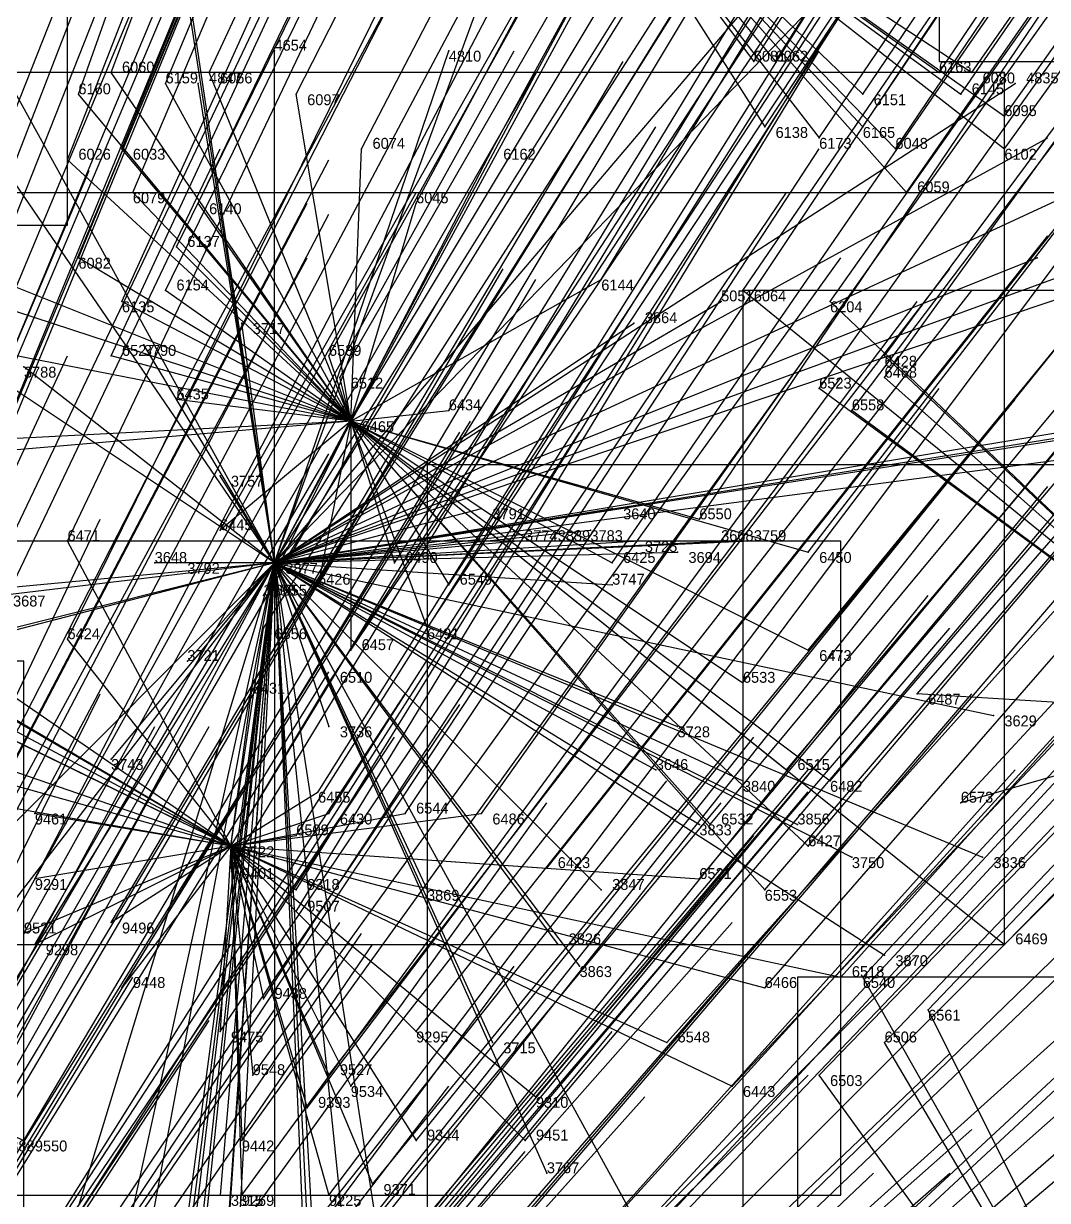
# Model space of a CAD drawing. Extents: x -0.5 to 0.59, y -0.5 to 0.59.
# Drawn here: x 0.109 to 0.203, y 0.1755 to 0.2835 of the extents above; entities that cross this region are included whole.
import ezdxf

# ---------------------------------------------------------------- set-up
doc = ezdxf.new("R2010")
doc.units = 0
for name, color, linetype in [('Clients', 3, 'CONTINUOUS'), ('Facilities', 3, 'CONTINUOUS'), ('Facilities_lines', 3, 'CONTINUOUS'), ('Min_max_boxes', 1, 'CONTINUOUS'), ('Normals', 1, 'CONTINUOUS'), ('Source_points', 5, 'CONTINUOUS'), ('Text', 3, 'CONTINUOUS')]:
    doc.layers.add(name, color=color, linetype=linetype)

msp = doc.modelspace()

# ---------------------------------------------------------------- linework, layer by layer
at = {"layer": 'Clients', "color": 5}
for p in [(0.132, 0.281, -1.25), (0.148, 0.281, -1.25), (0.176, 0.28, -0.827), (0.178, 0.28, -0.829), (0.117, 0.279, -0.757), (0.126, 0.279, -0.764), (0.193, 0.279, -0.848), (0.196, 0.279, -0.852), (0.122, 0.278, -0.759), (0.125, 0.278, -1.25), (0.2, 0.278, -1.25), (0.114, 0.277, -0.749), (0.134, 0.277, -0.768), (0.186, 0.277, -0.834), (0.195, 0.277, -0.847), (0.199, 0.275, -0.848), (0.177, 0.274, -0.815), (0.186, 0.274, -0.828), (0.182, 0.273, -0.82), (0.118, 0.272, -0.741), (0.14, 0.272, -0.766), (0.152, 0.272, -0.779), (0.189, 0.272, -0.828), (0.199, 0.272, -0.842), (0.113, 0.271, -0.735), (0.119, 0.268, -0.732), (0.19, 0.268, -0.822), (0.125, 0.267, -0.736), (0.145, 0.267, -0.76), (0.123, 0.263, -0.726), (0.114, 0.262, -0.714), (0.202, 0.262, -1.25), (0.162, 0.26, -0.765), (0.122, 0.259, -0.717), (0.175, 0.259, -0.782), (0.118, 0.258, -0.708), (0.173, 0.258, -1.25), (0.183, 0.258, -0.79), (0.129, 0.256, -1.25), (0.165, 0.256, -1.25), (0.12, 0.254, -1.25), (0.117, 0.253, -0.698), (0.137, 0.253, -0.719), (0.188, 0.253, -0.787), (0.109, 0.252, -1.25), (0.138, 0.251, -0.716), (0.188, 0.251, -0.784), (0.182, 0.25, -0.774), (0.123, 0.249, -0.695), (0.148, 0.248, -0.722), (0.185, 0.248, -0.774), (0.127, 0.242, -1.25), (0.151, 0.239, -1.25), (0.163, 0.239, -1.25), (0.171, 0.238, -0.733), (0.127, 0.237, -0.673), (0.158, 0.237, -1.25), (0.161, 0.237, -1.25), (0.113, 0.236, -0.654), (0.154, 0.236, -1.25), (0.165, 0.236, -1.25), (0.173, 0.236, -1.25), (0.175, 0.236, -1.25), (0.169, 0.235, -1.25), (0.181, 0.235, -0.742), (0.121, 0.234, -1.25), (0.123, 0.234, -1.25), (0.143, 0.234, -0.686), (0.163, 0.234, -0.713), (0.13, 0.232, -1.25), (0.136, 0.232, -0.672), (0.148, 0.232, -0.689), (0.163, 0.232, -1.25), (0.131, 0.231, -0.665), (0.131, 0.228, -0.657), (0.146, 0.228, -0.676), (0.113, 0.227, -0.634), (0.139, 0.226, -0.663), (0.181, 0.226, -0.724), (0.124, 0.225, -1.25), (0.13, 0.223, -0.644), (0.137, 0.223, -0.655), (0.175, 0.223, -0.709), (0.191, 0.222, -0.732), (0.198, 0.22, -1.25), (0.137, 0.219, -1.25), (0.169, 0.219, -1.25), (0.117, 0.216, -1.25), (0.167, 0.215, -1.25), (0.179, 0.215, -0.7), (0.175, 0.214, -1.25), (0.183, 0.214, -0.703), (0.136, 0.213, -0.631), (0.195, 0.212, -0.72), (0.11, 0.211, -0.594), (0.137, 0.211, -0.629), (0.144, 0.211, -0.64), (0.151, 0.211, -0.649), (0.171, 0.21, -1.25), (0.172, 0.21, -0.679), (0.18, 0.21, -1.25), (0.134, 0.209, -0.621), (0.181, 0.208, -0.69), (0.185, 0.207, -1.25), (0.197, 0.207, -1.25), (0.128, 0.206, -0.607), (0.157, 0.206, -0.648), (0.11, 0.205, -0.581), (0.171, 0.205, -0.668), (0.134, 0.204, -0.611), (0.146, 0.204, -1.25), (0.162, 0.204, -1.25), (0.177, 0.204, -0.675), (0.134, 0.202, -0.607), (0.117, 0.201, -0.581), (0.109, 0.2, -0.57), (0.11, 0.199, -0.569), (0.158, 0.199, -1.25), (0.199, 0.199, -0.704), (0.188, 0.198, -1.25), (0.16, 0.197, -1.25), (0.184, 0.196, -0.673), (0.186, 0.196, -0.674), (0.118, 0.195, -0.571), (0.177, 0.195, -0.659), (0.131, 0.194, -0.586), (0.192, 0.193, -0.68), (0.127, 0.191, -0.573), (0.145, 0.191, -0.599), (0.152, 0.19, -1.25), (0.168, 0.19, -0.635), (0.188, 0.19, -0.668), (0.13, 0.187, -0.569), (0.137, 0.187, -0.58), (0.182, 0.187, -0.652), (0.139, 0.186, -0.58), (0.174, 0.186, -0.637), (0.156, 0.185, -0.605), (0.135, 0.184, -0.571), (0.109, 0.181, -0.527), (0.129, 0.181, -0.555), (0.145, 0.181, -0.582), (0.155, 0.181, -0.597), (0.157, 0.178, -1.25), (0.141, 0.177, -0.566), (0.127, 0.176, -1.25), (0.129, 0.176, -0.545), (0.137, 0.176, -0.557)]:
    msp.add_point(p, dxfattribs=at)
at = {"layer": 'Facilities', "color": 3}
for p in [(0.139, 0.247, -0.709), (0.132, 0.234, -1.25), (0.128, 0.208, -0.611)]:
    msp.add_point(p, dxfattribs=at)
at = {"layer": 'Facilities_lines', "color": 3}
for p, q in [((0.132, 0.234, -1.25), (0.12, 0.312, -1.25)), ((0.132, 0.234, -1.25), (0.171, 0.307, -1.25)), ((0.132, 0.234, -1.25), (0.17, 0.304, -1.25)), ((0.158, 0.304, -0.856), (0.196, 0.279, -0.852)), ((0.158, 0.304, -0.856), (0.189, 0.272, -0.828)), ((0.158, 0.304, -0.856), (0.19, 0.268, -0.822)), ((0.158, 0.304, -0.856), (0.178, 0.28, -0.829)), ((0.158, 0.304, -0.856), (0.199, 0.275, -0.848)), ((0.158, 0.304, -0.856), (0.199, 0.272, -0.842)), ((0.158, 0.304, -0.856), (0.176, 0.28, -0.827)), ((0.158, 0.304, -0.856), (0.177, 0.274, -0.815)), ((0.158, 0.304, -0.856), (0.195, 0.277, -0.847)), ((0.158, 0.304, -0.856), (0.186, 0.277, -0.834)), ((0.158, 0.304, -0.856), (0.193, 0.279, -0.848)), ((0.158, 0.304, -0.856), (0.186, 0.274, -0.828)), ((0.158, 0.304, -0.856), (0.182, 0.273, -0.82)), ((0.132, 0.234, -1.25), (0.172, 0.298, -1.25)), ((0.132, 0.234, -1.25), (0.123, 0.294, -1.25)), ((0.132, 0.234, -1.25), (0.19, 0.294, -1.25)), ((0.132, 0.234, -1.25), (0.1, 0.292, -1.25)), ((0.132, 0.234, -1.25), (0.177, 0.287, -1.25)), ((0.132, 0.234, -1.25), (0.151, 0.286, -1.25)), ((0.132, 0.234, -1.25), (0.132, 0.281, -1.25)), ((0.132, 0.234, -1.25), (0.148, 0.281, -1.25)), ((0.139, 0.247, -0.709), (0.117, 0.279, -0.757)), ((0.139, 0.247, -0.709), (0.126, 0.279, -0.764)), ((0.139, 0.247, -0.709), (0.122, 0.278, -0.759)), ((0.132, 0.234, -1.25), (0.125, 0.278, -1.25)), ((0.132, 0.234, -1.25), (0.2, 0.278, -1.25)), ((0.139, 0.247, -0.709), (0.114, 0.277, -0.749)), ((0.139, 0.247, -0.709), (0.134, 0.277, -0.768)), ((0.132, 0.234, -1.25), (0.203, 0.273, -1.25)), ((0.132, 0.234, -1.25), (0.106, 0.272, -1.25)), ((0.139, 0.247, -0.709), (0.118, 0.272, -0.741)), ((0.132, 0.234, -1.25), (0.214, 0.272, -1.25)), ((0.139, 0.247, -0.709), (0.14, 0.272, -0.766)), ((0.139, 0.247, -0.709), (0.152, 0.272, -0.779)), ((0.139, 0.247, -0.709), (0.113, 0.271, -0.735)), ((0.132, 0.234, -1.25), (0.228, 0.269, -1.25)), ((0.139, 0.247, -0.709), (0.119, 0.268, -0.732)), ((0.139, 0.247, -0.709), (0.125, 0.267, -0.736)), ((0.139, 0.247, -0.709), (0.145, 0.267, -0.76)), ((0.139, 0.247, -0.709), (0.081, 0.266, -0.694)), ((0.132, 0.234, -1.25), (0.227, 0.266, -1.25)), ((0.139, 0.247, -0.709), (0.099, 0.263, -0.702)), ((0.139, 0.247, -0.709), (0.123, 0.263, -0.726)), ((0.139, 0.247, -0.709), (0.114, 0.262, -0.714)), ((0.132, 0.234, -1.25), (0.202, 0.262, -1.25)), ((0.139, 0.247, -0.709), (0.162, 0.26, -0.765)), ((0.139, 0.247, -0.709), (0.122, 0.259, -0.717)), ((0.223, 0.22, -0.782), (0.175, 0.259, -0.782)), ((0.139, 0.247, -0.709), (0.118, 0.258, -0.708)), ((0.132, 0.234, -1.25), (0.173, 0.258, -1.25)), ((0.223, 0.22, -0.782), (0.183, 0.258, -0.79)), ((0.132, 0.234, -1.25), (0.099, 0.256, -1.25)), ((0.132, 0.234, -1.25), (0.129, 0.256, -1.25)), ((0.132, 0.234, -1.25), (0.165, 0.256, -1.25)), ((0.139, 0.247, -0.709), (0.098, 0.255, -0.682)), ((0.132, 0.234, -1.25), (0.12, 0.254, -1.25)), ((0.139, 0.247, -0.709), (0.117, 0.253, -0.698)), ((0.139, 0.247, -0.709), (0.137, 0.253, -0.719)), ((0.223, 0.22, -0.782), (0.188, 0.253, -0.787)), ((0.132, 0.234, -1.25), (0.109, 0.252, -1.25)), ((0.132, 0.234, -1.25), (0.24, 0.252, -1.25)), ((0.139, 0.247, -0.709), (0.138, 0.251, -0.716)), ((0.223, 0.22, -0.782), (0.188, 0.251, -0.784)), ((0.132, 0.234, -1.25), (0.234, 0.25, -1.25)), ((0.223, 0.22, -0.782), (0.182, 0.25, -0.774)), ((0.139, 0.247, -0.709), (0.123, 0.249, -0.695)), ((0.139, 0.247, -0.709), (0.148, 0.248, -0.722)), ((0.223, 0.22, -0.782), (0.185, 0.248, -0.774)), ((0.139, 0.247, -0.709), (0.1, 0.245, -0.661)), ((0.139, 0.247, -0.709), (0.104, 0.244, -0.664)), ((0.139, 0.247, -0.709), (0.127, 0.237, -0.673)), ((0.139, 0.247, -0.709), (0.131, 0.231, -0.665)), ((0.132, 0.234, -1.25), (0.231, 0.247, -1.25)), ((0.139, 0.247, -0.709), (0.136, 0.232, -0.672)), ((0.139, 0.247, -0.709), (0.163, 0.234, -0.713)), ((0.139, 0.247, -0.709), (0.181, 0.208, -0.69)), ((0.139, 0.247, -0.709), (0.139, 0.226, -0.663)), ((0.139, 0.247, -0.709), (0.181, 0.235, -0.742)), ((0.139, 0.247, -0.709), (0.199, 0.199, -0.704)), ((0.139, 0.247, -0.709), (0.181, 0.226, -0.724)), ((0.139, 0.247, -0.709), (0.183, 0.214, -0.703)), ((0.139, 0.247, -0.709), (0.143, 0.234, -0.686)), ((0.139, 0.247, -0.709), (0.146, 0.228, -0.676)), ((0.139, 0.247, -0.709), (0.179, 0.215, -0.7)), ((0.139, 0.247, -0.709), (0.172, 0.21, -0.679)), ((0.139, 0.247, -0.709), (0.175, 0.223, -0.709)), ((0.139, 0.247, -0.709), (0.148, 0.232, -0.689)), ((0.139, 0.247, -0.709), (0.171, 0.238, -0.733)), ((0.139, 0.247, -0.709), (0.177, 0.204, -0.675)), ((0.132, 0.234, -1.25), (0.207, 0.246, -1.25)), ((0.132, 0.234, -1.25), (0.127, 0.242, -1.25)), ((0.132, 0.234, -1.25), (0.163, 0.239, -1.25)), ((0.132, 0.234, -1.25), (0.151, 0.239, -1.25)), ((0.132, 0.234, -1.25), (0.161, 0.237, -1.25)), ((0.132, 0.234, -1.25), (0.158, 0.237, -1.25)), ((0.128, 0.208, -0.611), (0.113, 0.236, -0.654)), ((0.132, 0.234, -1.25), (0.173, 0.236, -1.25)), ((0.132, 0.234, -1.25), (0.165, 0.236, -1.25)), ((0.132, 0.234, -1.25), (0.175, 0.236, -1.25)), ((0.132, 0.234, -1.25), (0.154, 0.236, -1.25)), ((0.132, 0.234, -1.25), (0.169, 0.235, -1.25)), ((0.132, 0.234, -1.25), (0.077, 0.179, -1.25)), ((0.132, 0.234, -1.25), (0.078, 0.22, -1.25)), ((0.132, 0.234, -1.25), (0.088, 0.177, -1.25)), ((0.132, 0.234, -1.25), (0.089, 0.23, -1.25)), ((0.132, 0.234, -1.25), (0.091, 0.193, -1.25)), ((0.132, 0.234, -1.25), (0.095, 0.165, -1.25)), ((0.132, 0.234, -1.25), (0.096, 0.225, -1.25)), ((0.132, 0.234, -1.25), (0.104, 0.189, -1.25)), ((0.132, 0.234, -1.25), (0.106, 0.189, -1.25)), ((0.132, 0.234, -1.25), (0.107, 0.231, -1.25)), ((0.132, 0.234, -1.25), (0.112, 0.143, -1.25)), ((0.132, 0.234, -1.25), (0.114, 0.175, -1.25)), ((0.132, 0.234, -1.25), (0.117, 0.216, -1.25)), ((0.132, 0.234, -1.25), (0.118, 0.159, -1.25)), ((0.132, 0.234, -1.25), (0.12, 0.139, -1.25)), ((0.132, 0.234, -1.25), (0.121, 0.234, -1.25)), ((0.132, 0.234, -1.25), (0.122, 0.151, -1.25)), ((0.132, 0.234, -1.25), (0.122, 0.159, -1.25)), ((0.132, 0.234, -1.25), (0.122, 0.143, -1.25)), ((0.132, 0.234, -1.25), (0.123, 0.234, -1.25)), ((0.132, 0.234, -1.25), (0.124, 0.225, -1.25)), ((0.132, 0.234, -1.25), (0.125, 0.167, -1.25)), ((0.132, 0.234, -1.25), (0.125, 0.133, -1.25)), ((0.132, 0.234, -1.25), (0.127, 0.176, -1.25)), ((0.132, 0.234, -1.25), (0.127, 0.163, -1.25)), ((0.132, 0.234, -1.25), (0.127, 0.14, -1.25)), ((0.132, 0.234, -1.25), (0.13, 0.232, -1.25)), ((0.132, 0.234, -1.25), (0.171, 0.163, -1.25)), ((0.132, 0.234, -1.25), (0.142, 0.137, -1.25)), ((0.132, 0.234, -1.25), (0.136, 0.14, -1.25)), ((0.132, 0.234, -1.25), (0.146, 0.143, -1.25)), ((0.132, 0.234, -1.25), (0.137, 0.146, -1.25)), ((0.132, 0.234, -1.25), (0.198, 0.22, -1.25)), ((0.132, 0.234, -1.25), (0.167, 0.215, -1.25)), ((0.132, 0.234, -1.25), (0.152, 0.19, -1.25)), ((0.132, 0.234, -1.25), (0.169, 0.219, -1.25)), ((0.132, 0.234, -1.25), (0.137, 0.219, -1.25)), ((0.132, 0.234, -1.25), (0.185, 0.207, -1.25)), ((0.132, 0.234, -1.25), (0.157, 0.178, -1.25)), ((0.132, 0.234, -1.25), (0.163, 0.232, -1.25)), ((0.132, 0.234, -1.25), (0.158, 0.199, -1.25)), ((0.132, 0.234, -1.25), (0.171, 0.21, -1.25)), ((0.132, 0.234, -1.25), (0.197, 0.207, -1.25)), ((0.132, 0.234, -1.25), (0.175, 0.214, -1.25)), ((0.132, 0.234, -1.25), (0.162, 0.204, -1.25)), ((0.132, 0.234, -1.25), (0.18, 0.21, -1.25)), ((0.132, 0.234, -1.25), (0.16, 0.197, -1.25)), ((0.132, 0.234, -1.25), (0.138, 0.112, -1.25)), ((0.132, 0.234, -1.25), (0.132, 0.113, -1.25)), ((0.132, 0.234, -1.25), (0.188, 0.198, -1.25)), ((0.132, 0.234, -1.25), (0.146, 0.204, -1.25)), ((0.128, 0.208, -0.611), (0.096, 0.23, -0.624)), ((0.128, 0.208, -0.611), (0.087, 0.228, -0.61)), ((0.128, 0.208, -0.611), (0.131, 0.228, -0.657)), ((0.128, 0.208, -0.611), (0.089, 0.227, -0.609)), ((0.128, 0.208, -0.611), (0.113, 0.227, -0.634)), ((0.128, 0.208, -0.611), (0.097, 0.226, -0.614)), ((0.128, 0.208, -0.611), (0.099, 0.225, -0.614)), ((0.128, 0.208, -0.611), (0.098, 0.224, -0.612)), ((0.128, 0.208, -0.611), (0.13, 0.223, -0.644)), ((0.128, 0.208, -0.611), (0.137, 0.223, -0.655)), ((0.128, 0.208, -0.611), (0.078, 0.222, -0.588)), ((0.223, 0.22, -0.782), (0.191, 0.222, -0.732)), ((0.223, 0.22, -0.782), (0.195, 0.212, -0.72)), ((0.128, 0.208, -0.611), (0.096, 0.219, -0.597)), ((0.128, 0.208, -0.611), (0.136, 0.213, -0.631)), ((0.128, 0.208, -0.611), (0.105, 0.212, -0.591)), ((0.128, 0.208, -0.611), (0.11, 0.211, -0.594)), ((0.128, 0.208, -0.611), (0.137, 0.211, -0.629)), ((0.128, 0.208, -0.611), (0.151, 0.211, -0.649)), ((0.128, 0.208, -0.611), (0.144, 0.211, -0.64)), ((0.128, 0.208, -0.611), (0.134, 0.209, -0.621)), ((0.128, 0.208, -0.611), (0.109, 0.2, -0.57)), ((0.128, 0.208, -0.611), (0.11, 0.205, -0.581)), ((0.128, 0.208, -0.611), (0.11, 0.199, -0.569)), ((0.128, 0.208, -0.611), (0.117, 0.201, -0.581)), ((0.128, 0.208, -0.611), (0.118, 0.195, -0.571)), ((0.128, 0.208, -0.611), (0.127, 0.191, -0.573)), ((0.128, 0.208, -0.611), (0.157, 0.206, -0.648)), ((0.128, 0.208, -0.611), (0.184, 0.196, -0.673)), ((0.128, 0.208, -0.611), (0.171, 0.205, -0.668)), ((0.128, 0.208, -0.611), (0.134, 0.204, -0.611)), ((0.128, 0.208, -0.611), (0.134, 0.202, -0.607)), ((0.128, 0.208, -0.611), (0.174, 0.186, -0.637)), ((0.128, 0.208, -0.611), (0.177, 0.195, -0.659)), ((0.128, 0.208, -0.611), (0.168, 0.19, -0.635)), ((0.128, 0.208, -0.611), (0.156, 0.185, -0.605)), ((0.128, 0.208, -0.611), (0.145, 0.191, -0.599)), ((0.128, 0.208, -0.611), (0.137, 0.176, -0.557)), ((0.128, 0.208, -0.611), (0.129, 0.176, -0.545)), ((0.128, 0.208, -0.611), (0.145, 0.181, -0.582)), ((0.128, 0.208, -0.611), (0.141, 0.177, -0.566)), ((0.128, 0.208, -0.611), (0.135, 0.184, -0.571)), ((0.128, 0.208, -0.611), (0.129, 0.181, -0.555)), ((0.128, 0.208, -0.611), (0.155, 0.181, -0.597)), ((0.128, 0.208, -0.611), (0.128, 0.206, -0.607)), ((0.128, 0.208, -0.611), (0.131, 0.194, -0.586)), ((0.128, 0.208, -0.611), (0.137, 0.187, -0.58)), ((0.128, 0.208, -0.611), (0.139, 0.186, -0.58)), ((0.128, 0.208, -0.611), (0.13, 0.187, -0.569)), ((0.058, 0.204, -0.53), (0.109, 0.181, -0.527)), ((0.224, 0.129, -0.647), (0.186, 0.196, -0.674)), ((0.224, 0.129, -0.647), (0.192, 0.193, -0.68)), ((0.224, 0.129, -0.647), (0.188, 0.19, -0.668)), ((0.224, 0.129, -0.647), (0.182, 0.187, -0.652))]:
    msp.add_line(p, q, dxfattribs=at)
at = {"layer": 'Min_max_boxes', "color": 1}
for p, q in [((0.193, 0.378, -1.25), (0.193, 0.28, -1.25)), ((0.193, 0.378, -1.233), (0.193, 0.28, -1.233)), ((0.113, 0.265, -0.831), (0.113, 0.33, -0.831)), ((0.113, 0.265, -0.671), (0.113, 0.33, -0.671)), ((0.193, 0.28, -1.25), (0.334, 0.28, -1.25)), ((0.193, 0.28, -1.233), (0.334, 0.28, -1.233)), ((0.193, 0.28, -1.25), (0.193, 0.28, -1.233)), ((0.199, 0.279, -0.779), (0.081, 0.279, -0.779)), ((0.199, 0.279, -0.661), (0.081, 0.279, -0.661)), ((0.199, 0.199, -0.779), (0.199, 0.279, -0.779)), ((0.199, 0.199, -0.661), (0.199, 0.279, -0.661)), ((0.199, 0.279, -0.779), (0.199, 0.279, -0.661)), ((0.079, 0.268, -0.932), (0.216, 0.268, -0.932)), ((0.079, 0.268, -0.789), (0.216, 0.268, -0.789)), ((-0.022, 0.265, -0.831), (0.113, 0.265, -0.831)), ((-0.022, 0.265, -0.671), (0.113, 0.265, -0.671)), ((0.113, 0.265, -0.831), (0.113, 0.265, -0.671)), ((0.273, 0.259, -0.852), (0.175, 0.259, -0.852)), ((0.175, 0.259, -0.852), (0.175, 0.154, -0.852)), ((0.273, 0.259, -0.708), (0.175, 0.259, -0.708)), ((0.175, 0.259, -0.708), (0.175, 0.154, -0.708)), ((0.175, 0.259, -0.852), (0.175, 0.259, -0.708)), ((0.35, 0.243, -1.25), (0.146, 0.243, -1.25)), ((0.146, 0.243, -1.25), (0.146, 0.006, -1.25)), ((0.35, 0.243, -1.25), (0.146, 0.243, -1.25)), ((0.146, 0.243, -1.25), (0.146, 0.006, -1.25)), ((0.146, 0.243, -1.25), (0.146, 0.243, -1.25)), ((0.184, 0.236, -0.673), (0.078, 0.236, -0.673)), ((0.184, 0.236, -0.545), (0.078, 0.236, -0.545)), ((0.184, 0.176, -0.673), (0.184, 0.236, -0.673)), ((0.184, 0.176, -0.545), (0.184, 0.236, -0.545)), ((0.184, 0.236, -0.673), (0.184, 0.236, -0.545)), ((0.109, 0.225, -0.568), (-0.01, 0.225, -0.568)), ((0.109, 0.225, -0.46), (-0.01, 0.225, -0.46)), ((0.109, 0.169, -0.568), (0.109, 0.225, -0.568)), ((0.109, 0.169, -0.46), (0.109, 0.225, -0.46)), ((0.109, 0.225, -0.568), (0.109, 0.225, -0.46)), ((0.081, 0.199, -0.779), (0.199, 0.199, -0.779)), ((0.081, 0.199, -0.661), (0.199, 0.199, -0.661)), ((0.199, 0.199, -0.779), (0.199, 0.199, -0.661)), ((0.263, 0.196, -0.735), (0.18, 0.196, -0.735)), ((0.18, 0.196, -0.735), (0.18, 0.064, -0.735)), ((0.263, 0.196, -0.578), (0.18, 0.196, -0.578)), ((0.18, 0.196, -0.578), (0.18, 0.064, -0.578)), ((0.18, 0.196, -0.735), (0.18, 0.196, -0.578)), ((0.078, 0.176, -0.673), (0.184, 0.176, -0.673)), ((0.078, 0.176, -0.545), (0.184, 0.176, -0.545)), ((0.184, 0.176, -0.673), (0.184, 0.176, -0.545))]:
    msp.add_line(p, q, dxfattribs=at)
at = {"layer": 'Normals', "color": 1}
for p, q in [((0.117, 0.279, -0.757), (0.15, 0.366, -0.72)), ((0.114, 0.277, -0.749), (0.145, 0.364, -0.712)), ((0.122, 0.278, -0.759), (0.158, 0.364, -0.722)), ((0.126, 0.279, -0.764), (0.165, 0.363, -0.729)), ((0.134, 0.277, -0.768), (0.176, 0.36, -0.732)), ((0.176, 0.28, -0.827), (0.226, 0.359, -0.79)), ((0.113, 0.271, -0.735), (0.147, 0.358, -0.697)), ((0.118, 0.272, -0.741), (0.153, 0.358, -0.703)), ((0.178, 0.28, -0.829), (0.227, 0.358, -0.792)), ((0.193, 0.279, -0.848), (0.245, 0.356, -0.811)), ((0.14, 0.272, -0.766), (0.183, 0.355, -0.729)), ((0.196, 0.279, -0.852), (0.249, 0.355, -0.816)), ((0.152, 0.272, -0.779), (0.197, 0.354, -0.742)), ((0.186, 0.277, -0.834), (0.238, 0.354, -0.797)), ((0.195, 0.277, -0.847), (0.248, 0.354, -0.81)), ((0.119, 0.268, -0.732), (0.155, 0.353, -0.694)), ((0.177, 0.274, -0.815), (0.228, 0.351, -0.778)), ((0.186, 0.274, -0.828), (0.238, 0.351, -0.791)), ((0.199, 0.275, -0.848), (0.253, 0.351, -0.811)), ((0.125, 0.267, -0.736), (0.165, 0.35, -0.699)), ((0.182, 0.273, -0.82), (0.234, 0.35, -0.782)), ((0.145, 0.267, -0.76), (0.189, 0.349, -0.723)), ((0.189, 0.272, -0.828), (0.241, 0.349, -0.791)), ((0.114, 0.262, -0.714), (0.149, 0.347, -0.676)), ((0.199, 0.272, -0.842), (0.253, 0.347, -0.806)), ((0.123, 0.263, -0.726), (0.164, 0.346, -0.688)), ((0.19, 0.268, -0.822), (0.243, 0.344, -0.784)), ((0.122, 0.259, -0.717), (0.163, 0.343, -0.68)), ((0.118, 0.258, -0.708), (0.156, 0.342, -0.67)), ((0.162, 0.26, -0.765), (0.21, 0.339, -0.728)), ((0.117, 0.253, -0.698), (0.156, 0.337, -0.66)), ((0.175, 0.259, -0.782), (0.227, 0.335, -0.743)), ((0.137, 0.253, -0.719), (0.182, 0.334, -0.682)), ((0.183, 0.258, -0.79), (0.236, 0.333, -0.751)), ((0.1, 0.245, -0.661), (0.134, 0.331, -0.624)), ((0.123, 0.249, -0.695), (0.167, 0.331, -0.659)), ((0.138, 0.251, -0.716), (0.184, 0.331, -0.679)), ((0.104, 0.244, -0.664), (0.14, 0.33, -0.627)), ((0.148, 0.248, -0.722), (0.196, 0.328, -0.686)), ((0.139, 0.247, -0.709), (0.187, 0.327, -0.672)), ((0.188, 0.253, -0.787), (0.243, 0.327, -0.749)), ((0.182, 0.25, -0.774), (0.236, 0.326, -0.736)), ((0.188, 0.251, -0.784), (0.242, 0.326, -0.746)), ((0.185, 0.248, -0.774), (0.241, 0.322, -0.736)), ((0.113, 0.236, -0.654), (0.153, 0.32, -0.617)), ((0.127, 0.237, -0.673), (0.173, 0.318, -0.636)), ((0.096, 0.23, -0.624), (0.132, 0.316, -0.588)), ((0.171, 0.238, -0.733), (0.223, 0.315, -0.696)), ((0.089, 0.227, -0.609), (0.123, 0.313, -0.572)), ((0.143, 0.234, -0.686), (0.194, 0.312, -0.649)), ((0.097, 0.226, -0.614), (0.133, 0.311, -0.576)), ((0.098, 0.224, -0.612), (0.134, 0.31, -0.574)), ((0.099, 0.225, -0.614), (0.134, 0.31, -0.576)), ((0.113, 0.227, -0.634), (0.154, 0.31, -0.597)), ((0.131, 0.231, -0.665), (0.18, 0.31, -0.628)), ((0.136, 0.232, -0.672), (0.185, 0.311, -0.636)), ((0.148, 0.232, -0.689), (0.199, 0.31, -0.652)), ((0.163, 0.234, -0.713), (0.216, 0.311, -0.677)), ((0.181, 0.235, -0.742), (0.238, 0.309, -0.705)), ((0.131, 0.228, -0.657), (0.181, 0.306, -0.62)), ((0.146, 0.228, -0.676), (0.197, 0.305, -0.639)), ((0.096, 0.219, -0.597), (0.131, 0.304, -0.56)), ((0.139, 0.226, -0.663), (0.191, 0.303, -0.627)), ((0.13, 0.223, -0.644), (0.179, 0.301, -0.608)), ((0.137, 0.223, -0.655), (0.188, 0.301, -0.619)), ((0.175, 0.223, -0.709), (0.231, 0.298, -0.673)), ((0.181, 0.226, -0.724), (0.24, 0.298, -0.687)), ((0.105, 0.212, -0.591), (0.147, 0.294, -0.553)), ((0.11, 0.211, -0.594), (0.153, 0.292, -0.555)), ((0.191, 0.222, -0.732), (0.252, 0.292, -0.695)), ((0.082, 0.203, -0.549), (0.116, 0.291, -0.514)), ((0.136, 0.213, -0.631), (0.185, 0.291, -0.594)), ((0.137, 0.211, -0.629), (0.187, 0.289, -0.592)), ((0.144, 0.211, -0.64), (0.196, 0.289, -0.603)), ((0.134, 0.209, -0.621), (0.184, 0.288, -0.584)), ((0.092, 0.203, -0.559), (0.132, 0.287, -0.521)), ((0.11, 0.205, -0.581), (0.153, 0.287, -0.543)), ((0.128, 0.208, -0.611), (0.176, 0.287, -0.574)), ((0.151, 0.211, -0.649), (0.205, 0.287, -0.612)), ((0.179, 0.215, -0.7), (0.239, 0.286, -0.663)), ((0.128, 0.206, -0.607), (0.176, 0.285, -0.569)), ((0.134, 0.204, -0.611), (0.183, 0.283, -0.574)), ((0.183, 0.214, -0.703), (0.243, 0.284, -0.666)), ((0.109, 0.2, -0.57), (0.154, 0.281, -0.532)), ((0.132, 0.281, -1.25), (0.132, 0.281, -1.15)), ((0.134, 0.202, -0.607), (0.182, 0.281, -0.569)), ((0.148, 0.281, -1.25), (0.148, 0.281, -1.15)), ((0.172, 0.21, -0.679), (0.231, 0.281, -0.641)), ((0.117, 0.201, -0.581), (0.164, 0.28, -0.543)), ((0.195, 0.212, -0.72), (0.258, 0.28, -0.683)), ((0.11, 0.199, -0.569), (0.156, 0.279, -0.531)), ((0.157, 0.206, -0.648), (0.215, 0.279, -0.611)), ((0.181, 0.208, -0.69), (0.241, 0.279, -0.652)), ((0.125, 0.278, -1.25), (0.125, 0.278, -1.15)), ((0.2, 0.278, -1.25), (0.2, 0.278, -1.15)), ((0.171, 0.205, -0.668), (0.23, 0.276, -0.629)), ((0.118, 0.195, -0.571), (0.167, 0.274, -0.534)), ((0.177, 0.204, -0.675), (0.237, 0.274, -0.636)), ((0.087, 0.188, -0.517), (0.127, 0.272, -0.481)), ((0.131, 0.194, -0.586), (0.182, 0.272, -0.548)), ((0.079, 0.185, -0.501), (0.115, 0.27, -0.464)), ((0.094, 0.189, -0.527), (0.137, 0.271, -0.49)), ((0.1, 0.187, -0.53), (0.145, 0.268, -0.493)), ((0.127, 0.191, -0.573), (0.179, 0.268, -0.535)), ((0.092, 0.185, -0.516), (0.135, 0.267, -0.479)), ((0.094, 0.184, -0.516), (0.137, 0.266, -0.479)), ((0.177, 0.195, -0.659), (0.238, 0.265, -0.62)), ((0.184, 0.196, -0.673), (0.246, 0.265, -0.634)), ((0.199, 0.199, -0.704), (0.264, 0.265, -0.667)), ((0.145, 0.191, -0.599), (0.203, 0.264, -0.562)), ((0.186, 0.196, -0.674), (0.248, 0.263, -0.635)), ((0.091, 0.181, -0.506), (0.135, 0.262, -0.469)), ((0.13, 0.187, -0.569), (0.184, 0.262, -0.532)), ((0.202, 0.262, -1.25), (0.202, 0.262, -1.15)), ((0.106, 0.181, -0.524), (0.153, 0.261, -0.487)), ((0.137, 0.187, -0.58), (0.194, 0.261, -0.544)), ((0.109, 0.181, -0.527), (0.156, 0.26, -0.49)), ((0.192, 0.193, -0.68), (0.256, 0.26, -0.642)), ((0.139, 0.186, -0.58), (0.196, 0.259, -0.544)), ((0.168, 0.19, -0.635), (0.23, 0.259, -0.598)), ((0.1, 0.177, -0.509), (0.147, 0.258, -0.472)), ((0.135, 0.184, -0.571), (0.191, 0.258, -0.534)), ((0.173, 0.258, -1.25), (0.173, 0.258, -1.15)), ((0.129, 0.256, -1.25), (0.129, 0.256, -1.15)), ((0.129, 0.181, -0.555), (0.183, 0.256, -0.517)), ((0.156, 0.185, -0.605), (0.216, 0.256, -0.568)), ((0.165, 0.256, -1.25), (0.165, 0.256, -1.15)), ((0.188, 0.19, -0.668), (0.251, 0.256, -0.629)), ((0.12, 0.254, -1.25), (0.12, 0.254, -1.15)), ((0.145, 0.181, -0.582), (0.204, 0.254, -0.545)), ((0.074, 0.169, -0.462), (0.113, 0.253, -0.423)), ((0.174, 0.186, -0.637), (0.237, 0.253, -0.598)), ((0.182, 0.187, -0.652), (0.246, 0.253, -0.613)), ((0.109, 0.252, -1.25), (0.109, 0.252, -1.15)), ((0.155, 0.181, -0.597), (0.215, 0.252, -0.56)), ((0.129, 0.176, -0.545), (0.184, 0.251, -0.507)), ((0.137, 0.176, -0.557), (0.193, 0.25, -0.519)), ((0.141, 0.177, -0.566), (0.2, 0.249, -0.53)), ((0.101, 0.168, -0.49), (0.15, 0.247, -0.452)), ((0.101, 0.167, -0.487), (0.149, 0.246, -0.449)), ((0.11, 0.168, -0.502), (0.16, 0.246, -0.465)), ((0.09, 0.164, -0.469), (0.137, 0.244, -0.431)), ((0.095, 0.164, -0.475), (0.143, 0.244, -0.437)), ((0.127, 0.242, -1.25), (0.127, 0.242, -1.15)), ((0.144, 0.17, -0.556), (0.203, 0.241, -0.519)), ((0.151, 0.239, -1.25), (0.151, 0.239, -1.15)), ((0.163, 0.239, -1.25), (0.163, 0.239, -1.15)), ((0.076, 0.154, -0.43), (0.116, 0.238, -0.394)), ((0.135, 0.165, -0.534), (0.193, 0.238, -0.496)), ((0.109, 0.16, -0.483), (0.16, 0.237, -0.445)), ((0.158, 0.237, -1.25), (0.158, 0.237, -1.15)), ((0.161, 0.237, -1.25), (0.161, 0.237, -1.15)), ((0.154, 0.236, -1.25), (0.154, 0.236, -1.15)), ((0.165, 0.236, -1.25), (0.165, 0.236, -1.15)), ((0.173, 0.236, -1.25), (0.173, 0.236, -1.15)), ((0.175, 0.236, -1.25), (0.175, 0.236, -1.15)), ((0.19, 0.173, -0.642), (0.258, 0.236, -0.605)), ((0.169, 0.235, -1.25), (0.169, 0.235, -1.15)), ((0.197, 0.174, -0.657), (0.267, 0.235, -0.62)), ((0.121, 0.234, -1.25), (0.121, 0.234, -1.15)), ((0.123, 0.234, -1.25), (0.123, 0.234, -1.15)), ((0.132, 0.234, -1.25), (0.132, 0.234, -1.15)), ((0.13, 0.232, -1.25), (0.13, 0.232, -1.15)), ((0.163, 0.232, -1.25), (0.163, 0.232, -1.15)), ((0.134, 0.159, -0.52), (0.192, 0.231, -0.482)), ((0.144, 0.161, -0.54), (0.204, 0.231, -0.502)), ((0.156, 0.161, -0.56), (0.219, 0.229, -0.524)), ((0.134, 0.158, -0.518), (0.194, 0.228, -0.479)), ((0.124, 0.225, -1.25), (0.124, 0.225, -1.15)), ((0.154, 0.158, -0.551), (0.218, 0.225, -0.514)), ((0.088, 0.145, -0.423), (0.137, 0.224, -0.387)), ((0.15, 0.156, -0.54), (0.213, 0.224, -0.502)), ((0.146, 0.155, -0.533), (0.208, 0.223, -0.494)), ((0.157, 0.157, -0.555), (0.223, 0.223, -0.519)), ((0.075, 0.139, -0.395), (0.116, 0.222, -0.358)), ((0.093, 0.144, -0.429), (0.144, 0.222, -0.392)), ((0.136, 0.152, -0.509), (0.196, 0.222, -0.471)), ((0.097, 0.144, -0.434), (0.149, 0.221, -0.397)), ((0.198, 0.22, -1.25), (0.198, 0.22, -1.15)), ((0.077, 0.138, -0.394), (0.121, 0.219, -0.358)), ((0.08, 0.138, -0.399), (0.126, 0.219, -0.363)), ((0.137, 0.219, -1.25), (0.137, 0.219, -1.15)), ((0.169, 0.219, -1.25), (0.169, 0.219, -1.15)), ((0.092, 0.141, -0.421), (0.143, 0.218, -0.384)), ((0.118, 0.145, -0.467), (0.176, 0.218, -0.43)), ((0.117, 0.216, -1.25), (0.117, 0.216, -1.15)), ((0.077, 0.134, -0.386), (0.122, 0.215, -0.348)), ((0.089, 0.138, -0.41), (0.141, 0.215, -0.373)), ((0.121, 0.144, -0.469), (0.181, 0.215, -0.433)), ((0.138, 0.146, -0.502), (0.2, 0.215, -0.465)), ((0.167, 0.215, -1.25), (0.167, 0.215, -1.15)), ((0.11, 0.141, -0.449), (0.168, 0.214, -0.411)), ((0.165, 0.151, -0.559), (0.233, 0.214, -0.522)), ((0.175, 0.214, -1.25), (0.175, 0.214, -1.15)), ((0.121, 0.142, -0.466), (0.181, 0.213, -0.429)), ((0.103, 0.137, -0.429), (0.157, 0.212, -0.391)), ((0.114, 0.141, -0.453), (0.173, 0.212, -0.415)), ((0.171, 0.21, -1.25), (0.171, 0.21, -1.15)), ((0.18, 0.21, -1.25), (0.18, 0.21, -1.15)), ((0.117, 0.138, -0.452), (0.176, 0.209, -0.414)), ((0.185, 0.207, -1.25), (0.185, 0.207, -1.15)), ((0.197, 0.207, -1.25), (0.197, 0.207, -1.15)), ((0.113, 0.135, -0.441), (0.173, 0.206, -0.403)), ((0.146, 0.204, -1.25), (0.146, 0.204, -1.15)), ((0.162, 0.204, -1.25), (0.162, 0.204, -1.15)), ((0.142, 0.138, -0.496), (0.209, 0.203, -0.459)), ((0.157, 0.142, -0.528), (0.226, 0.203, -0.49)), ((0.086, 0.125, -0.38), (0.138, 0.201, -0.341)), ((0.113, 0.132, -0.434), (0.174, 0.201, -0.396)), ((0.117, 0.131, -0.44), (0.178, 0.201, -0.402)), ((0.088, 0.124, -0.38), (0.14, 0.2, -0.341)), ((0.079, 0.121, -0.36), (0.128, 0.199, -0.322)), ((0.089, 0.123, -0.38), (0.141, 0.199, -0.342)), ((0.158, 0.199, -1.25), (0.158, 0.199, -1.15)), ((0.125, 0.132, -0.455), (0.191, 0.198, -0.418)), ((0.139, 0.134, -0.482), (0.206, 0.198, -0.445)), ((0.188, 0.198, -1.25), (0.188, 0.198, -1.15)), ((0.099, 0.123, -0.395), (0.154, 0.197, -0.356)), ((0.16, 0.197, -1.25), (0.16, 0.197, -1.15)), ((0.071, 0.117, -0.342), (0.119, 0.196, -0.304)), ((0.14, 0.133, -0.482), (0.209, 0.195, -0.445)), ((0.08, 0.117, -0.355), (0.132, 0.193, -0.316)), ((0.075, 0.114, -0.342), (0.126, 0.192, -0.305)), ((0.104, 0.12, -0.397), (0.163, 0.191, -0.359)), ((0.127, 0.125, -0.445), (0.194, 0.189, -0.408)), ((0.152, 0.19, -1.25), (0.152, 0.19, -1.15)), ((0.116, 0.123, -0.421), (0.181, 0.187, -0.382)), ((0.092, 0.113, -0.363), (0.148, 0.186, -0.325)), ((0.104, 0.116, -0.389), (0.166, 0.185, -0.351)), ((0.127, 0.121, -0.438), (0.196, 0.182, -0.399)), ((0.137, 0.121, -0.457), (0.208, 0.181, -0.419)), ((0.095, 0.109, -0.363), (0.155, 0.18, -0.324)), ((0.12, 0.115, -0.415), (0.187, 0.178, -0.376)), ((0.124, 0.117, -0.426), (0.194, 0.178, -0.388)), ((0.157, 0.178, -1.25), (0.157, 0.178, -1.15)), ((0.127, 0.176, -1.25), (0.127, 0.176, -1.15))]:
    msp.add_line(p, q, dxfattribs=at)
at = {"layer": 'Source_points', "color": 5}
for p in [(0.132, 0.281, -1.25), (0.148, 0.281, -1.25), (0.176, 0.28, -0.827), (0.178, 0.28, -0.829), (0.117, 0.279, -0.757), (0.126, 0.279, -0.764), (0.193, 0.279, -0.848), (0.196, 0.279, -0.852), (0.122, 0.278, -0.759), (0.125, 0.278, -1.25), (0.2, 0.278, -1.25), (0.114, 0.277, -0.749), (0.134, 0.277, -0.768), (0.186, 0.277, -0.834), (0.195, 0.277, -0.847), (0.199, 0.275, -0.848), (0.177, 0.274, -0.815), (0.186, 0.274, -0.828), (0.182, 0.273, -0.82), (0.118, 0.272, -0.741), (0.14, 0.272, -0.766), (0.152, 0.272, -0.779), (0.189, 0.272, -0.828), (0.199, 0.272, -0.842), (0.113, 0.271, -0.735), (0.119, 0.268, -0.732), (0.19, 0.268, -0.822), (0.125, 0.267, -0.736), (0.145, 0.267, -0.76), (0.123, 0.263, -0.726), (0.114, 0.262, -0.714), (0.202, 0.262, -1.25), (0.162, 0.26, -0.765), (0.122, 0.259, -0.717), (0.175, 0.259, -0.782), (0.118, 0.258, -0.708), (0.173, 0.258, -1.25), (0.183, 0.258, -0.79), (0.129, 0.256, -1.25), (0.165, 0.256, -1.25), (0.12, 0.254, -1.25), (0.117, 0.253, -0.698), (0.137, 0.253, -0.719), (0.188, 0.253, -0.787), (0.109, 0.252, -1.25), (0.138, 0.251, -0.716), (0.188, 0.251, -0.784), (0.182, 0.25, -0.774), (0.123, 0.249, -0.695), (0.148, 0.248, -0.722), (0.185, 0.248, -0.774), (0.139, 0.247, -0.709), (0.127, 0.242, -1.25), (0.151, 0.239, -1.25), (0.163, 0.239, -1.25), (0.171, 0.238, -0.733), (0.127, 0.237, -0.673), (0.158, 0.237, -1.25), (0.161, 0.237, -1.25), (0.113, 0.236, -0.654), (0.154, 0.236, -1.25), (0.165, 0.236, -1.25), (0.173, 0.236, -1.25), (0.175, 0.236, -1.25), (0.169, 0.235, -1.25), (0.181, 0.235, -0.742), (0.121, 0.234, -1.25), (0.123, 0.234, -1.25), (0.132, 0.234, -1.25), (0.143, 0.234, -0.686), (0.163, 0.234, -0.713), (0.13, 0.232, -1.25), (0.136, 0.232, -0.672), (0.148, 0.232, -0.689), (0.163, 0.232, -1.25), (0.131, 0.231, -0.665), (0.131, 0.228, -0.657), (0.146, 0.228, -0.676), (0.113, 0.227, -0.634), (0.139, 0.226, -0.663), (0.181, 0.226, -0.724), (0.124, 0.225, -1.25), (0.13, 0.223, -0.644), (0.137, 0.223, -0.655), (0.175, 0.223, -0.709), (0.191, 0.222, -0.732), (0.198, 0.22, -1.25), (0.137, 0.219, -1.25), (0.169, 0.219, -1.25), (0.117, 0.216, -1.25), (0.167, 0.215, -1.25), (0.179, 0.215, -0.7), (0.175, 0.214, -1.25), (0.183, 0.214, -0.703), (0.136, 0.213, -0.631), (0.195, 0.212, -0.72), (0.11, 0.211, -0.594), (0.137, 0.211, -0.629), (0.144, 0.211, -0.64), (0.151, 0.211, -0.649), (0.171, 0.21, -1.25), (0.172, 0.21, -0.679), (0.18, 0.21, -1.25), (0.134, 0.209, -0.621), (0.128, 0.208, -0.611), (0.181, 0.208, -0.69), (0.185, 0.207, -1.25), (0.197, 0.207, -1.25), (0.128, 0.206, -0.607), (0.157, 0.206, -0.648), (0.11, 0.205, -0.581), (0.171, 0.205, -0.668), (0.134, 0.204, -0.611), (0.146, 0.204, -1.25), (0.162, 0.204, -1.25), (0.177, 0.204, -0.675), (0.134, 0.202, -0.607), (0.117, 0.201, -0.581), (0.109, 0.2, -0.57), (0.11, 0.199, -0.569), (0.158, 0.199, -1.25), (0.199, 0.199, -0.704), (0.188, 0.198, -1.25), (0.16, 0.197, -1.25), (0.184, 0.196, -0.673), (0.186, 0.196, -0.674), (0.118, 0.195, -0.571), (0.177, 0.195, -0.659), (0.131, 0.194, -0.586), (0.192, 0.193, -0.68), (0.127, 0.191, -0.573), (0.145, 0.191, -0.599), (0.152, 0.19, -1.25), (0.168, 0.19, -0.635), (0.188, 0.19, -0.668), (0.13, 0.187, -0.569), (0.137, 0.187, -0.58), (0.182, 0.187, -0.652), (0.139, 0.186, -0.58), (0.174, 0.186, -0.637), (0.156, 0.185, -0.605), (0.135, 0.184, -0.571), (0.109, 0.181, -0.527), (0.129, 0.181, -0.555), (0.145, 0.181, -0.582), (0.155, 0.181, -0.597), (0.157, 0.178, -1.25), (0.141, 0.177, -0.566), (0.127, 0.176, -1.25), (0.129, 0.176, -0.545), (0.137, 0.176, -0.557)]:
    msp.add_point(p, dxfattribs=at)

# ---------------------------------------------------------------- texts
at = {"layer": 'Text', "color": 3}
for s, p in [('4654', (0.132, 0.281, -1.25)), ('4810', (0.148, 0.28, -1.25)), ('6081', (0.176, 0.28, -0.827)), ('6062', (0.178, 0.28, -0.829)), ('6060', (0.118, 0.279, -0.757)), ('6163', (0.193, 0.279, -0.848)), ('6159', (0.122, 0.278, -0.759)), ('4847', (0.126, 0.278, -1.25)), ('6066', (0.127, 0.278, -0.764)), ('6080', (0.197, 0.278, -0.852)), ('4835', (0.201, 0.278, -1.25)), ('6160', (0.114, 0.277, -0.749)), ('6145', (0.196, 0.277, -0.847)), ('6097', (0.135, 0.276, -0.768)), ('6151', (0.187, 0.276, -0.834)), ('6095', (0.199, 0.275, -0.848)), ('6138', (0.178, 0.273, -0.815)), ('6165', (0.186, 0.273, -0.828)), ('6074', (0.141, 0.272, -0.766)), ('6173', (0.182, 0.272, -0.82)), ('6048', (0.189, 0.272, -0.828)), ('6026', (0.114, 0.271, -0.735)), ('6033', (0.119, 0.271, -0.741)), ('6162', (0.153, 0.271, -0.779)), ('6102', (0.199, 0.271, -0.842)), ('6059', (0.191, 0.268, -0.822)), ('6079', (0.119, 0.267, -0.732)), ('6045', (0.145, 0.267, -0.76)), ('6140', (0.126, 0.266, -0.736)), ('6137', (0.124, 0.263, -0.726)), ('6082', (0.114, 0.261, -0.714)), ('6154', (0.123, 0.259, -0.717)), ('6144', (0.162, 0.259, -0.765)), ('5051', (0.173, 0.258, -1.25)), ('6064', (0.176, 0.258, -0.782)), ('6135', (0.118, 0.257, -0.708)), ('6204', (0.183, 0.257, -0.79)), ('3717', (0.13, 0.255, -1.25)), ('3864', (0.166, 0.256, -1.25)), ('6527', (0.118, 0.253, -0.698)), ('3790', (0.12, 0.253, -1.25)), ('6539', (0.137, 0.253, -0.719)), ('6428', (0.188, 0.252, -0.787)), ('3788', (0.109, 0.251, -1.25)), ('6468', (0.188, 0.251, -0.784)), ('6512', (0.139, 0.25, -0.716)), ('6523', (0.182, 0.25, -0.774)), ('6435', (0.123, 0.249, -0.695)), ('6434', (0.148, 0.248, -0.722)), ('6558', (0.185, 0.248, -0.774)), ('6465', (0.14, 0.246, -0.709)), ('3757', (0.128, 0.241, -1.25)), ('3791', (0.152, 0.238, -1.25)), ('3640', (0.164, 0.238, -1.25)), ('6550', (0.171, 0.238, -0.733)), ('6445', (0.127, 0.237, -0.673)), ('6471', (0.113, 0.236, -0.654)), ('3774', (0.155, 0.236, -1.25)), ('3839', (0.158, 0.236, -1.25)), ('3783', (0.161, 0.236, -1.25)), ('3668', (0.173, 0.236, -1.25)), ('3759', (0.176, 0.236, -1.25)), ('3725', (0.166, 0.235, -1.25)), ('3648', (0.121, 0.234, -1.25)), ('6490', (0.144, 0.234, -0.686)), ('6425', (0.164, 0.234, -0.713)), ('3694', (0.17, 0.234, -1.25)), ('6450', (0.182, 0.234, -0.742)), ('3792', (0.124, 0.233, -1.25)), ('3877', (0.133, 0.233, -1.25)), ('6426', (0.136, 0.232, -0.672)), ('6549', (0.149, 0.232, -0.689)), ('3747', (0.163, 0.232, -1.25)), ('3798', (0.131, 0.231, -1.25)), ('6555', (0.132, 0.231, -0.665)), ('3687', (0.108, 0.23, -1.25)), ('6424', (0.113, 0.227, -0.634)), ('6556', (0.132, 0.227, -0.657)), ('6491', (0.146, 0.227, -0.676)), ('6457', (0.14, 0.226, -0.663)), ('3721', (0.124, 0.225, -1.25)), ('6473', (0.182, 0.225, -0.724)), ('6510', (0.138, 0.223, -0.655)), ('6533', (0.175, 0.223, -0.709)), ('6431', (0.13, 0.222, -0.644)), ('6487', (0.192, 0.221, -0.732)), ('3629', (0.199, 0.219, -1.25)), ('3736', (0.138, 0.218, -1.25)), ('3728', (0.169, 0.218, -1.25)), ('3743', (0.117, 0.215, -1.25)), ('3646', (0.167, 0.215, -1.25)), ('6515', (0.18, 0.215, -0.7)), ('3840', (0.175, 0.213, -1.25)), ('6482', (0.183, 0.213, -0.703)), ('6455', (0.136, 0.212, -0.631)), ('6573', (0.195, 0.212, -0.72)), ('6544', (0.145, 0.211, -0.64)), ('9461', (0.11, 0.21, -0.594)), ('6430', (0.138, 0.21, -0.629)), ('6486', (0.152, 0.21, -0.649)), ('6532', (0.173, 0.21, -0.679)), ('3856', (0.18, 0.21, -1.25)), ('6509', (0.134, 0.209, -0.621)), ('3833', (0.171, 0.209, -1.25)), ('6427', (0.181, 0.208, -0.69)), ('9522', (0.129, 0.207, -0.611)), ('6423', (0.158, 0.206, -0.648)), ('3750', (0.185, 0.206, -1.25)), ('3836', (0.198, 0.206, -1.25)), ('9401', (0.129, 0.205, -0.607)), ('6521', (0.171, 0.205, -0.668)), ('9291', (0.11, 0.204, -0.581)), ('9318', (0.135, 0.204, -0.611)), ('3847', (0.163, 0.204, -1.25)), ('3869', (0.146, 0.203, -1.25)), ('6553', (0.177, 0.203, -0.675)), ('9507', (0.135, 0.202, -0.607)), ('9521', (0.109, 0.2, -0.57)), ('9496', (0.118, 0.2, -0.581)), ('3826', (0.159, 0.199, -1.25)), ('6469', (0.2, 0.199, -0.704)), ('9298', (0.111, 0.198, -0.569)), ('3870', (0.189, 0.197, -1.25)), ('3863', (0.16, 0.196, -1.25)), ('6518', (0.185, 0.196, -0.673)), ('9448', (0.119, 0.195, -0.571)), ('6466', (0.177, 0.195, -0.659)), ('6540', (0.186, 0.195, -0.674)), ('9438', (0.132, 0.194, -0.586)), ('6561', (0.192, 0.192, -0.68)), ('9475', (0.128, 0.19, -0.573)), ('9295', (0.145, 0.19, -0.599)), ('6548', (0.169, 0.19, -0.635)), ('6506', (0.188, 0.19, -0.668)), ('3715', (0.153, 0.189, -1.25)), ('9548', (0.13, 0.187, -0.569)), ('9527', (0.138, 0.187, -0.58)), ('6503', (0.183, 0.186, -0.652)), ('9534', (0.139, 0.185, -0.58)), ('6443', (0.175, 0.185, -0.637)), ('9393', (0.136, 0.184, -0.571)), ('9310', (0.156, 0.184, -0.605)), ('9344', (0.146, 0.181, -0.582)), ('9451', (0.156, 0.181, -0.597)), ('9388', (0.107, 0.18, -0.524)), ('9550', (0.11, 0.18, -0.527)), ('9442', (0.129, 0.18, -0.555)), ('3767', (0.157, 0.178, -1.25)), ('9371', (0.142, 0.176, -0.566)), ('3815', (0.128, 0.175, -1.25)), ('9269', (0.129, 0.175, -0.545)), ('9225', (0.137, 0.175, -0.557))]:
    msp.add_text(s, height=0.001, dxfattribs=at).set_placement(p)

doc.saveas('drawing.dxf')
